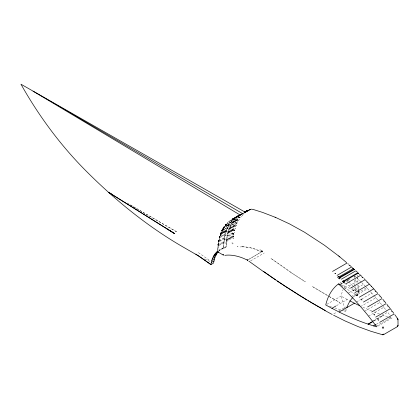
<?xml version="1.0" encoding="UTF-8"?>
<svg xmlns="http://www.w3.org/2000/svg" width="419" height="419" viewBox="0 0 419 419"><rect width="100%" height="100%" fill="white"/><g stroke="black" fill="none" stroke-linecap="round" stroke-linejoin="round"><path stroke-width="0.31" stroke-dasharray="2.1 1.57" d="M234.949 218.907C228.166 226.47 226.166 237.039 226.265 246.911L223.018 247.969L218.98 250.243L223.715 248.383C223.636 238.725 225.49 228.386 231.99 220.881M261.215 251.473C262.483 252.044 262.43 250.017 261.503 251.887L248.032 259.665M224.003 241.925L224.086 240.92M223.736 247.325L223.992 242.046L218.257 245.361M226.286 245.853L226.543 240.574L232.283 237.259L232.231 237.725M226.59 239.977L226.553 240.454L232.294 237.138L232.33 236.662L226.59 239.977L227.067 236.536L232.802 233.226L233.048 232.461L227.15 235.97L227.082 236.421M224.532 237.898L224.684 236.939M227.15 235.97L227.234 235.468M224.652 237.301L225.328 234.2M227.758 233.142L233.498 229.827L233.613 229.418L227.878 232.728L227.203 235.824M224.076 241.292L224.516 238.008L218.776 241.323M223.893 243.041L223.95 242.695L218.21 246.011M226.443 241.564L232.346 237.861A0.901 0.56 4 0 1 233.509 237.966L233.467 238.647L233.226 238.207A0.901 0.571 5.2 0 0 232.288 238.202L232.346 237.861M232.178 238.254L232.236 237.913M225.574 233.194L225.354 234.095L220.137 237.107M232.812 233.168L232.739 234.111M222.772 232.755L226.422 230.644L225.516 233.535L219.776 236.85M232.802 233.226L232.629 234.163M234.74 230.157C234.577 231.534 234.818 229.172 233.477 230L227.632 233.608L233.587 229.947M228.004 232.194L227.905 232.624L233.645 229.308L233.744 228.884L228.004 232.194L228.973 229.172L234.713 225.857L234.561 226.239M233.671 234.153L233.624 233.776L232.713 233.844L226.894 237.479M233.792 234.216L233.755 233.823M233.404 234.069L233.488 233.739M233.54 234.106L233.624 233.776M224.343 238.95L224.422 238.626L218.687 241.941M232.859 234.074L232.943 233.75M232.99 234.048L233.069 233.729M343.371 310.673L345.801 311.458L346.324 309.447M224.149 229.471L227.8 227.36L226.459 230.544L222.808 232.655M229.146 228.674L229.01 229.073L234.75 225.757L234.881 225.364L229.146 228.674L230.35 225.888L236.091 222.573L235.907 222.924M234.525 230.392L234.635 230.078M234.279 230.267L234.389 229.958M234.404 230.319L234.514 230.015M233.729 230.188L233.839 229.89M234.142 230.225L234.252 229.916M225.082 235.08L225.192 234.781M233.598 230.209L233.708 229.911M227.847 227.271L228.203 226.501M230.398 225.794L230.754 225.029M226.841 225.872L229.45 224.369L228.093 226.794M231.791 223.212L237.735 219.582L232 222.898L230.644 225.322M236.997 223.233C236.882 224.668 237.086 222.311 235.866 223.076L229.973 226.632M236.133 222.484L236.3 222.117L230.56 225.432M228.664 229.989L234.64 226.349A0.901 0.655 18.4 0 1 235.677 226.522L235.426 226.731A0.901 0.66 20 0 0 234.509 226.627L234.64 226.349M234.404 226.674L234.535 226.401M232.246 222.479L238.212 218.802L232.053 222.814L237.987 219.168M238.678 220.326C238.27 221.442 238.856 219.378 237.473 220.038L231.56 223.568L237.578 219.985M227.423 228.109L227.58 227.857L221.84 231.173M235.818 223.269L236.091 222.992M228.512 223.123L231.901 220.991M235.237 219.242L234.195 219.844L234.451 219.519M232.341 222.389L233.283 221.049M231.644 221.316L229.502 224.285L226.894 225.789M239.406 217.178L239.647 216.901L237.039 218.404M231.744 221.237L232.089 220.85M234.294 219.766L235.001 218.98M242.617 215.261L242.261 215.633L242.528 215.151M242.449 246.76L240.391 246.959L244.471 246.781L250.588 247.818L254.951 249.08L261.739 251.887M240.228 217.728C241.203 217.21 237.934 216.812 237.254 218.509M230.853 222.28L231.052 222.091L227.92 223.898M239.249 217.445L239.563 217.225M218.88 250.892L223.018 247.969M243.371 214.538L243.758 214.203M355.946 294.698L359.031 292.116L358.821 290.22M355.501 295.055L354.61 295.756A63.332 36.568 60 0 0 353.495 296.772M246.346 247.095L252.856 248.315L259.497 250.803A0.901 0.571 -65.4 0 0 259.969 249.729L262.236 250.955M332.922 298.752L339.95 302.576L325.992 294.735L312.145 286.339L328.758 296.212M291.399 272.832L305.32 281.887L291.399 272.832L270.742 258.256L291.504 272.764M237.322 218.037L239.93 216.529M227.706 223.793L231.356 221.688M233.907 220.216L236.515 218.708M234.127 220.315L236.735 218.812M230.356 222.898L232.906 221.426M226.789 225.396L229.921 223.589L226.564 225.762M226.108 226.49L229.24 224.684M226.056 226.627L229.183 224.82L226.401 226.548M228.57 225.731L231.12 224.259M224.883 228.711L228.009 226.904M227.051 228.874L229.602 227.402M223.097 231.817L226.752 229.706L221.447 233.037M221.379 233.158L226.595 230.146M221.059 234.038L226.276 231.026M221.028 234.2L226.244 231.188L220.897 234.472M225.81 232.294L228.36 230.822M219.472 237.929L225.207 234.614M224.851 235.981L227.402 234.509M218.865 240.757L224.605 237.442M224.175 239.909L226.726 238.437M218.299 244.759L224.039 241.449M219.132 250.332L220.153 249.745M222.044 248.823L224.594 247.351M223.715 248.383L226.265 246.911M247.608 260.052L261.503 251.887M250.578 260.88L264.258 252.982M339.579 283.27L341.218 282.327M339.903 284.422L342.648 282.841M340.212 284.538L342.375 283.291M348.859 279.546L347.241 280.484L348.289 281.474M354.264 276.425L354.888 276.063L361.314 282.244M342.543 283.375L340.401 284.611L347.021 287.162M345.754 281.521L350.033 279.049M355.008 276.179L354.312 276.582L356.401 283.082M344.408 288.67L346.497 287.465M349.278 285.858L359.193 280.138M326.825 304.341L341.04 296.139A81.48 47.043 60 0 1 343.077 289.587M348.655 292.886L351.232 291.399M365.468 286.444L363.441 284.349L353.809 289.911L355.548 290.645M351.379 296.537L366.683 287.701M336.431 305.702L347.204 299.485L349.305 300.585M352.337 297.527L355.736 295.563M358.004 294.253L367.641 288.691L370.124 291.373M333.87 313.836L336.677 312.218M338.919 310.924L346.214 306.713M356.48 301.994L361.01 299.381M361.581 299.051L371.779 293.164L374.23 295.919M360.555 306.588L375.859 297.757L378.666 301.051M364.567 311.301L379.871 302.466L382.626 305.844M368.505 316.125L383.809 307.289L386.899 311.233M372.365 321.054L387.669 312.218L390.697 316.245M373.69 320.844L383.327 315.282M373.984 320.944L383.621 315.381M376.33 324.259L379.164 322.625M376.152 326.087L391.451 317.251L391.995 318.005L376.691 326.841M242.365 246.843L246.445 247.027M388.801 317.057L391.995 318.005M387.627 316.685L381.678 314.716M329.381 306.153L331.817 306.938M334.854 307.923L342.763 310.479M348.152 287.623L353.243 289.681M357.873 291.629L359.031 292.116L357.088 285.349M204.744 258.968L210.589 261.728M262.221 251.086L261.608 250.756M262.184 251.217L261.571 250.887M262.137 251.348L261.524 251.018M262.079 251.473L261.461 251.143M262.006 251.594L261.388 251.264M261.922 251.709L261.304 251.374M347.204 299.485L341.04 296.139L345.041 309.007M127.161 203.037L177.284 232.199L128.837 204.1M329.292 296.521L333.021 298.684M262.242 250.834L262.676 251.096A0.901 0.524 -60.1 0 1 262.242 252.055L261.833 251.803M344.847 283.344L347.576 285.03M348.121 285.37L350.85 287.057M351.394 287.392L356.847 290.77M357.397 291.105L359.031 292.116M341.213 285.59L355.401 294.363M198.391 252.636L210.385 260.943M348.755 281.914L352.814 285.816M361.744 282.663L363.441 284.349M353.238 286.24L357.004 290.021M365.871 286.863L367.641 288.691M370.537 291.818L371.779 293.164M374.633 296.374L375.859 297.757M379.069 301.523L379.871 302.466M383.018 306.326L383.809 307.289M345.23 309.62L345.801 311.458M226.307 246.424L223.756 247.896M357.156 275.021L357.292 276.283M357.36 276.917L357.988 282.621M358.266 285.15L358.753 289.587M354.348 280.133L354.972 285.831M355.04 286.465L355.527 290.901M226.375 243.329L226.349 242.575L223.798 244.052L223.825 244.801M379.399 313.92A308.604 178.175 60 0 1 372.297 311.217M371.705 310.982A308.604 178.175 60 0 1 368.736 309.761M368.139 309.51A308.604 178.175 60 0 1 361.88 306.76M343.936 287.575A81.48 47.043 60 0 1 345.644 284.281M347.314 281.699A81.48 47.043 60 0 1 348.849 279.719M226.637 239.448L226.627 239.82L232.367 236.51L232.372 236.133L226.637 239.448M232.603 236.038L232.592 236.416A0.901 0.581 6.5 0 1 233.278 236.426L233.289 236.044A0.901 0.571 5.2 0 0 232.603 236.038M233.42 236.086L233.409 236.473L233.42 236.086M233.54 236.138L233.53 236.526L233.608 235.871L233.634 236.594L233.54 236.138M234.242 232.278L234.205 232.65L234.242 232.278M233.875 233.881L233.896 234.289L233.875 233.881M233.21 233.718L233.116 234.368L233.21 233.718M228.125 231.723L228.067 232.063L233.865 228.407L228.125 231.723M235.117 228.585L235.054 228.936L235.127 228.276L235.117 228.585M237.898 246.77C236.463 246.765 238.469 245.838 237.898 246.77M233.975 229.884L233.833 230.497L233.975 229.884M229.303 228.235L229.214 228.554L235.038 224.924L229.303 228.235M235.263 224.835L235.179 225.155A0.901 0.67 21.6 0 1 235.85 225.244L235.934 224.914A0.901 0.66 20 0 0 235.263 224.835M236.059 224.982L235.976 225.307L236.059 224.982M236.175 225.055L236.19 225.474L236.175 225.055M237.714 221.976L237.599 222.285L237.762 221.698L237.714 221.976M236.353 222.976L236.122 223.505L236.353 222.976M239.411 219.106L239.27 219.388L239.411 219.106M237.955 219.944L237.683 220.425L237.955 219.944M241.365 216.544L241.203 216.801L241.365 216.544M239.82 217.22L239.506 217.65L239.82 217.22M232.016 242.868A0.88 0.508 60 0 0 232.639 243.968A0.901 0.508 -58.9 0 0 233.294 242.868A0.901 0.519 0 0 0 232.016 242.868"/><path stroke-width="0.63" d="M223.798 254.977L222.955 254.825L223.563 254.883M236.143 218.577L235.866 217.943L236.389 217.361M225.899 225.637L225.982 225.265L225.82 225.516C226.616 225.092 225.291 225.81 225.993 224.453M225.71 225.144L226.181 224.312A0.901 0.723 41.8 0 0 226.071 224.883L225.726 225.27L225.867 224.893M218.194 244.523A0.901 0.581 6.9 0 1 218.252 244.083L218.241 245.356M218.252 244.293L218.168 245.272L218.346 244.23M376.026 291.383L375.105 290.87L375.801 291.252M218.084 245.094L218.126 244.445M217.744 250.462L217.859 247.786M352.913 268.396C354.856 269.585 351.74 267.647 353.804 269.344M353.296 268.595L353.002 268.359M380.222 296.264C379.494 295.824 380.368 296.558 380.075 296.086M398.05 319.812L397.149 318.545L397.757 318.817A1.241 0.995 43.1 0 1 397.966 319.236L398.05 325.72M233.095 219.875L233.263 219.582L233.032 219.745C233.912 219.766 232.477 219.786 233.341 218.713M218.901 241.485L218.781 240.391M218.854 240.317L218.655 240.925M218.655 241.119L218.681 240.658M233.514 218.561L233.121 218.87L233.577 218.65A0.901 0.733 64.6 0 0 233.42 219.257L232.964 219.477L233.299 218.718M233.168 218.749L232.864 218.928L242.13 214.046L236.201 217.445L235.845 218.074M363.037 277.787L362.068 277.153L362.969 277.724M218.645 241.019L218.723 240.475M219.666 237.683L219.671 236.651M219.504 237.269L219.614 236.735M220.666 233.671L220.844 233.163L220.886 234.31M384.343 301.214L383.893 301.172L384.254 301.046M218.797 241.208L218.875 240.124A0.901 0.618 11.6 0 0 218.812 240.595L218.687 241.218L218.692 240.752M221.881 231.021L222.201 230.151M222.295 231.12L222.327 230.712L222.211 231.016C222.887 229.905 222.023 231.765 222.091 230.45M217.602 251.217C213.58 254.469 211.621 259.581 210.961 264.583L195.841 254.113M215.177 253.673L217.728 252.201L215.015 257.051L213.512 263.106L210.961 264.583L199.486 256.48L182.904 246.911A394.509 227.774 60 0 1 84.711 169.601A243.554 140.616 60 0 1 20.95 84.198L245.393 212.307L237.196 216.361L234.682 218.194M219.745 236.573L219.519 237.17M219.514 237.374L219.566 236.929M219.593 237.583L219.656 237.233L219.472 237.929M367.353 282.155L366.924 282.06L367.363 282.087M218.692 241.763L218.776 241.323M388.209 306.132L387.544 305.718L388.308 306.252M371.758 286.732L371.265 286.648L371.59 286.533M219.614 237.405L219.718 236.981M220.761 233.483L220.981 232.943A0.901 0.67 22.2 0 0 220.902 233.456L220.687 233.996L220.918 233.084M221.012 233.022L220.834 233.404M220.656 233.886L220.745 233.561M219.546 237.479L219.718 236.897A0.901 0.644 16.6 0 1 219.786 236.405L219.776 236.85M392.189 311.312L391.535 310.893L392.273 311.422M220.724 233.86L220.855 233.462M338.961 278.415L339.772 277.441L340.338 277.959A0.901 0.351 -47.5 0 0 339.521 278.928C338.149 277.807 339.474 278.876 340.071 277.708L354.102 269.611A0.901 0.356 -47.9 0 1 354.563 269.846L354.259 269.579A0.901 0.356 -47.6 0 0 353.898 269.291L339.505 277.352L339.971 277.771M222.07 230.56L222.295 229.958M222.107 230.581L222.369 229.879M220.373 234.776L220.504 234.499M223.762 227.596L224.092 226.967A0.901 0.702 32.2 0 0 223.966 227.716L223.887 228.109A0.901 0.707 34.1 0 1 223.956 227.239L224.181 226.904M222.128 230.345L222.447 229.759A0.901 0.691 28.2 0 0 222.363 230.298L222.101 230.79M225.773 224.794L226.066 224.375M357.297 294.814L356.454 295.625L357.234 294.746L357.742 295.29L357.135 294.808M223.5 227.994L223.709 227.679M344.282 281.626L343.302 280.704A0.901 0.34 -46.8 0 0 342.475 281.668L342.747 281.919A0.901 0.34 -46.6 0 1 343.58 280.96L357.606 272.863L358.308 273.528A0.901 0.34 -46.6 0 1 358.753 273.748L358.512 273.518A0.901 0.335 -46.5 0 0 358.067 273.298L343.936 281.463L343.245 282.259L343.758 282.746A0.901 0.335 -46.4 0 1 344.554 281.887C344.135 281.893 342.506 281.914 343.543 282.385M225.679 224.924L226.003 224.553M225.38 225.275L226.663 224.395M227.26 223.149L227.685 222.709M225.836 224.699L227.47 223.725M228.769 221.661L233.116 219.1M225.019 226.669L225.223 226.47L223.956 227.266M237.196 216.361L236.803 216.717L238.526 215.659M332.539 271.428L346.869 263.132M337.101 275.383L351.332 267.139M341.333 279.211L355.569 270.967M346.094 283.715L360.33 275.472M350.52 288.094L364.76 279.855M239.254 215.246L238.605 215.617M247.325 210.616L247.545 210.458L244.282 212.333M235.295 217.749L236.379 216.995M354.893 292.614L369.129 284.375M359.203 297.27L373.439 289.031M363.446 302.047L377.781 293.761M367.62 306.954L381.955 298.663M371.721 311.972L386.056 303.686M375.738 317.104L390.079 308.819M334.959 273.335L335.535 273.675L335.064 273.267M379.677 322.342L394.017 314.056M361.471 299.595L362.016 300.025L361.576 299.533M246.864 211.05L246.403 211.118M246.891 210.83L247.2 210.652L244.591 212.155M238.207 215.816L232.472 219.127L232.786 218.969M244.68 212.574L250.677 209.285M244.706 212.611L250.332 209.296M225.312 225.406L226.36 224.804M216.33 252.364L217.859 251.479M214.14 255.14L216.691 253.668M213.528 256.239L216.078 254.768M213.24 256.758L215.79 255.286M212.464 258.523L215.015 257.051M211.825 260.419L214.376 258.947M211.323 262.441L213.873 260.969M353.112 268.72L339.081 276.818L339.772 277.441M340.123 284.915L338.489 283.904A81.48 47.043 60 0 0 325.736 304.974L331.9 308.321L335.865 306.032M339.144 312.045L354.448 303.209M368.023 324.117L373.125 321.169M368.317 324.217L372.852 321.598M331.9 308.321L340.296 312.621A308.604 178.175 60 0 0 365.279 323.175L373.497 325.893L375.764 324.584M383.495 334.676L397.521 326.579M349.189 265.117L349.593 265.332L349.09 265.169M246.498 211.029L246.812 210.872M246.739 211.035L246.985 211.087M246.147 211.213L246.618 211.04M357.795 272.779L358.114 272.989M270.375 276.236L263.394 271.412L275.681 279.887M270.281 276.268L283.647 285.245M277.179 281.008L297.485 294.148M284.087 285.632L307.069 300.02M297.919 294.515L304.938 298.747M304.843 298.778L325.191 310.489M240.438 214.753L239.919 214.884L33.064 91.19L242.842 213.779M224.799 255.344C231.403 254.328 239.967 256.37 246.534 259.759M251.269 209.165L252.914 209.364L262.629 212.433L275.163 217.246M397.149 326.621L397.343 326.637A1.315 0.759 60 0 0 397.751 326.26L397.788 326.034A0.917 0.377 -11.4 0 0 397.872 325.526M382.746 334.791L370.799 331.246L358.088 326.6L345.183 321.001L333.54 315.193M373.497 325.893L376.691 326.841C365.358 311.364 352.646 296.861 338.489 283.904M275.692 217.466L289.597 223.95L304.44 232.157L324.385 245.199L338.631 255.972M275.079 217.21L275.775 217.503M349.828 300.863L355.6 303.791A308.604 178.175 60 0 0 359.785 305.791M332.288 314.528L325.369 310.783M325.092 310.516L311.767 302.916M110.815 193.63L108.558 192.337L174.733 233.671L166.741 228.732M218.168 252.112L222.987 254.893M111.375 193.971L108.558 192.337L174.733 233.671M308.138 300.659L311.333 302.565M343.208 282.333L344.298 283.008M248.771 261.079L263.163 271.392M338.583 255.93L339.254 256.47M339.825 256.931L346.613 262.619M339.201 256.428L339.872 256.967M347.843 263.671L348.446 264.185M351.169 266.552L350.012 265.536M351.782 267.092L352.395 267.636M339.568 277.588L339.867 277.849M339.463 277.677L339.762 277.938M339.364 277.776L339.662 278.038M339.27 277.881L339.568 278.148M339.186 277.991L339.484 278.258M339.107 278.101L339.411 278.368M339.044 278.211L339.348 278.478M356.009 270.915L357.208 272.031M353.154 268.343L353.584 268.726M353.086 268.343L353.599 268.789M359.575 274.267L360.162 274.833M360.764 275.414L361.948 276.566M364.006 278.604L364.588 279.185M366.892 281.521L365.179 279.787M371.229 286.088L367.856 282.516M372.182 287.115L374.984 290.205M377.514 293.064L376.445 291.839M379.719 295.605L378.65 294.374M381.693 297.946L380.641 296.689M383.862 300.549L382.809 299.286M385.794 302.942L384.762 301.654M386.889 304.309L387.423 304.98M389.822 308.049L388.811 306.734M390.356 308.751L391.414 310.133M393.76 313.265L392.771 311.925M394.813 314.69L397.662 318.618M346.853 307.75A63.332 36.568 60 0 1 352.442 297.867M218.105 251.468A0.88 0.508 60 0 1 217.99 250.965A0.901 0.519 0 0 0 217.99 251.704A0.901 0.508 -58.9 0 0 218.613 252.065M397.751 325.746A0.917 0.529 -60 0 1 397.437 326.37M245.335 211.951A0.901 0.733 53.9 0 0 245.089 211.946L244.89 212.134A0.901 0.733 56 0 1 245.377 212.229M382.846 328.124C383.919 329.182 383.306 325.181 382.516 327.616A1.241 0.995 43.1 0 0 382.856 327.962L382.846 328.124M218.116 246.733L218.147 247.158L218.116 246.733M383.757 334.132L383.725 334.357A1.315 0.759 60 0 1 383.317 334.734L383.123 334.718A0.917 0.529 -60 0 1 382.489 334.32A0.917 0.377 -11.4 0 0 383.767 334.132M218.776 240.941L218.739 241.313L218.776 240.941M218.535 243.067L218.587 243.434L218.676 242.79L218.535 243.067M219.347 238.909L219.326 239.307L219.347 238.909M220.823 233.781L220.734 234.106L220.85 233.812M220.284 235.667L220.289 236.012L220.473 235.447L220.284 235.667M222.259 230.602L222.149 230.906L222.259 230.602M221.709 232.058L221.63 232.419L221.709 232.058M223.275 228.282L222.913 229.303L223.186 228.821L223.008 229.046A0.901 0.702 32.2 0 1 223.102 228.502L223.275 228.282M223.296 229.057L223.196 229.392L223.296 229.057M352.955 290.226L353.406 290.686L352.955 290.226M232.126 220.237L231.927 220.467L232.126 220.237M373.989 314.423L374.403 314.952L373.989 314.423M377.964 319.608L378.373 320.147L377.964 319.608M247.378 259.932L246.938 259.665A0.901 0.55 -62.9 0 0 247.409 260.131L247.818 260.377A0.901 0.524 -60.1 0 1 247.378 259.932M338.788 276.545L338.515 276.31A0.901 0.367 -48.2 0 0 337.709 277.294L337.976 277.519A0.901 0.356 -47.9 0 1 338.788 276.545"/></g></svg>
